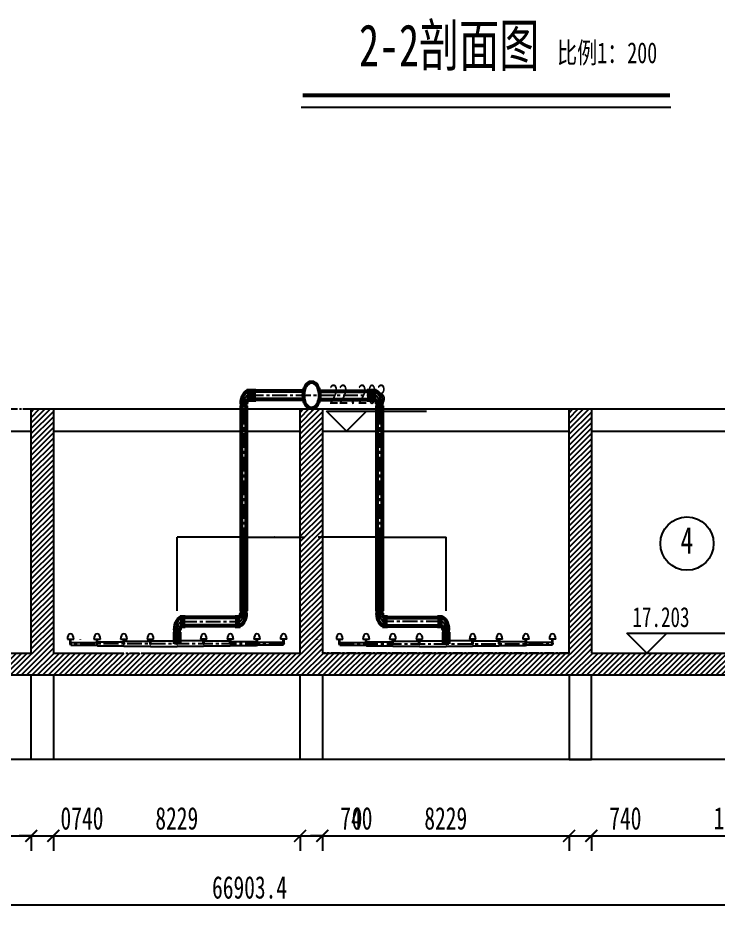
# Model space of a CAD drawing. Header units: millimetres. Extents: x 738100 to 1284508, y 138373 to 260796.
# Drawn here: x 1174337 to 1197676, y 167851 to 197934 of the extents above; entities that cross this region are included whole.
import ezdxf

# ---------------------------------------------------------------- set-up
doc = ezdxf.new("R2010")
doc.units = ezdxf.units.MM
doc.linetypes.add('CENTER', pattern=[50.8, 31.75, -6.35, 6.35, -6.35])
doc.layers.add('空气管', color=2, linetype='Continuous', lineweight=53)
doc.layers.add('轴线', color=6, linetype='CENTER')
doc.styles.get("Standard").update_dxf_attribs({"font": 'txt', "bigfont": 'gbcbig.shx'})
doc.styles.add('样式 3', font='', dxfattribs={"width": 0.7, "height": 1000})
doc.styles.add('长仿宋', font='simfang.ttf', dxfattribs={"width": 0.7})
doc.styles.add('长仿宋体', font='simfang.ttf', dxfattribs={"width": 0.7})
doc.styles.get('样式 3').set_extended_font_data('FangSong_GB2312')
doc.dimstyles.new('ISO-25', dxfattribs={"dimtxt": 2.5, "dimasz": 2.5, "dimexe": 1.25, "dimexo": 0.625, "dimtad": 1, "dimtxsty": 'Standard', "dimcen": 2.5, "dimadec": 0, "dimazin": 0, "dimtfac": 1, "dimtmove": 0, "dimatfit": 3, "dimfxl": 1, "dimarcsym": 0})
doc.dimstyles.new('副本ISO-25', dxfattribs={"dimtxt": 750, "dimasz": 400, "dimexe": 500, "dimexo": 200, "dimgap": 200, "dimtad": 1, "dimdec": 1, "dimdsep": 46, "dimtxsty": '长仿宋', "dimblk": 'ARCHTICK', "dimcen": 200, "dimadec": 0, "dimazin": 0, "dimtfac": 1, "dimtdec": 1, "dimtmove": 0, "dimatfit": 3, "dimldrblk": 'ARCHTICK', "dimfxl": 0.5, "dimfxlon": 1, "dimarcsym": 0})

# ---------------------------------------------------------------- blocks, each defined once
blk = doc.blocks.new('biao')
for p, q in [((39035, 59304), (42035, 59304)), ((39035, 59304), (39635, 59304)), ((39635, 58704), (39035, 59304)), ((39635, 58704), (40235, 59304))]:
    blk.add_line(p, q)
blk = doc.blocks.new('_ArchTick')
at = {"color": 0, "linetype": 'ByBlock', "lineweight": 25, "const_width": 0.15}
blk.add_lwpolyline([(-0.5, -0.5), (0.5, 0.5)], dxfattribs=at)
blk = doc.blocks.new('*D182')
at = {"color": 0, "lineweight": -2, "ltscale": 10, "transparency": 16777216}
for p, q in [((1148606, 168352), (1148606, 167851)), ((1148606, 168351), (1215509, 168351)), ((1215509, 168352), (1215509, 167851))]:
    blk.add_line(p, q, dxfattribs=at)
at = {"layer": 'Defpoints', "color": 0, "ltscale": 10, "transparency": 16777216}
for p in [(1148606, 176754), (1215509, 176754), (1215509, 168351)]:
    blk.add_point(p, dxfattribs=at)
at = {"color": 0, "lineweight": -2, "ltscale": 10, "transparency": 16777216, "xscale": 400, "yscale": 400, "zscale": 400, "rotation": 180}
blk.add_blockref('_ArchTick', (1148606, 168351), dxfattribs=at)
at = {"color": 0, "lineweight": -2, "ltscale": 10, "transparency": 16777216, "xscale": 400, "yscale": 400, "zscale": 400}
blk.add_blockref('_ArchTick', (1215509, 168351), dxfattribs=at)
at = {"color": 0, "ltscale": 10, "transparency": 16777216, "insert": (1182057, 168933), "char_height": 750, "attachment_point": 5, "style": '长仿宋'}
blk.add_mtext('66903.4', dxfattribs=at)
blk = doc.blocks.new('*D44')
at = {"color": 0, "lineweight": -2, "ltscale": 20, "transparency": 16777216}
for p, q in [((977146, -14978), (977146, -12514)), ((977148, -12515), (980843, -12515)), ((980846, -14978), (980846, -12514))]:
    blk.add_line(p, q, dxfattribs=at)
at = {"color": 0, "ltscale": 20, "transparency": 16777216}
for points in [[(977148, -12515), (977148, -12516), (977146, -12515)], [(980843, -12515), (980843, -12516), (980846, -12515)]]:
    blk.add_solid(points, dxfattribs=at)
at = {"layer": 'Defpoints', "color": 0, "ltscale": 20, "transparency": 16777216}
for p in [(980846, -12515), (977146, -14979), (980846, -14979)]:
    blk.add_point(p, dxfattribs=at)
at = {"color": 0, "ltscale": 20, "transparency": 16777216, "insert": (978996, -12513), "char_height": 2.5, "attachment_point": 5}
blk.add_mtext('3700', dxfattribs=at)
blk = doc.blocks.new('*D45')
at = {"color": 0, "lineweight": -2, "ltscale": 20, "transparency": 16777216}
for p, q in [((965898, -14978), (965898, -12514)), ((969595, -12515), (965900, -12515)), ((969598, -14978), (969598, -12514))]:
    blk.add_line(p, q, dxfattribs=at)
at = {"color": 0, "ltscale": 20, "transparency": 16777216}
for points in [[(965900, -12515), (965900, -12516), (965898, -12515)], [(969595, -12515), (969595, -12516), (969598, -12515)]]:
    blk.add_solid(points, dxfattribs=at)
at = {"layer": 'Defpoints', "color": 0, "ltscale": 20, "transparency": 16777216}
for p in [(965898, -12515), (965898, -14979), (969598, -14979)]:
    blk.add_point(p, dxfattribs=at)
at = {"color": 0, "ltscale": 20, "transparency": 16777216, "insert": (967748, -12513), "char_height": 2.5, "attachment_point": 5}
blk.add_mtext('3700', dxfattribs=at)
blk = doc.blocks.new('*D47')
at = {"color": 0, "lineweight": -2, "ltscale": 20, "transparency": 16777216}
for p, q in [((973742, -12515), (973742, -12514)), ((977143, -12515), (973744, -12515)), ((977146, -12515), (977146, -12514))]:
    blk.add_line(p, q, dxfattribs=at)
at = {"color": 0, "ltscale": 20, "transparency": 16777216}
for points in [[(973744, -12515), (973744, -12516), (973742, -12515)], [(977143, -12515), (977143, -12516), (977146, -12515)]]:
    blk.add_solid(points, dxfattribs=at)
at = {"layer": 'Defpoints', "color": 0, "ltscale": 20, "transparency": 16777216}
for p in [(973742, -12515), (973742, -12515), (977146, -12515)]:
    blk.add_point(p, dxfattribs=at)
at = {"color": 0, "ltscale": 20, "transparency": 16777216, "insert": (975444, -12513), "char_height": 2.5, "attachment_point": 5}
blk.add_mtext('3404', dxfattribs=at)
blk = doc.blocks.new('*D48')
at = {"color": 0, "lineweight": -2, "ltscale": 20, "transparency": 16777216}
for p, q in [((969598, -12515), (969598, -12514)), ((969600, -12515), (972999, -12515)), ((973002, -12515), (973002, -12514))]:
    blk.add_line(p, q, dxfattribs=at)
at = {"color": 0, "ltscale": 20, "transparency": 16777216}
for points in [[(969600, -12515), (969600, -12516), (969598, -12515)], [(972999, -12515), (972999, -12516), (973002, -12515)]]:
    blk.add_solid(points, dxfattribs=at)
at = {"layer": 'Defpoints', "color": 0, "ltscale": 20, "transparency": 16777216}
for p in [(969598, -12515), (973002, -12515), (973002, -12515)]:
    blk.add_point(p, dxfattribs=at)
at = {"color": 0, "ltscale": 20, "transparency": 16777216, "insert": (971300, -12513), "char_height": 2.5, "attachment_point": 5}
blk.add_mtext('3404', dxfattribs=at)
blk = doc.blocks.new('*D304')
at = {"layer": 'Defpoints', "color": 0, "linetype": 'ByBlock', "ltscale": 10, "transparency": 16777216}
for p in [(1166547, 173209), (1174776, 173209), (1174776, 170656)]:
    blk.add_point(p, dxfattribs=at)
at = {"layer": '轴线', "color": 0, "linetype": 'ByBlock', "lineweight": -2, "ltscale": 10, "transparency": 16777216}
for p, q in [((1166547, 170657), (1166547, 170156)), ((1166547, 170656), (1174776, 170656)), ((1174776, 170657), (1174776, 170156))]:
    blk.add_line(p, q, dxfattribs=at)
at = {"layer": '轴线', "color": 0, "linetype": 'ByBlock', "lineweight": -2, "ltscale": 10, "transparency": 16777216, "xscale": 400, "yscale": 400, "zscale": 400, "rotation": 180}
blk.add_blockref('_ArchTick', (1166547, 170656), dxfattribs=at)
at = {"layer": '轴线', "color": 0, "linetype": 'ByBlock', "lineweight": -2, "ltscale": 10, "transparency": 16777216, "xscale": 400, "yscale": 400, "zscale": 400}
blk.add_blockref('_ArchTick', (1174776, 170656), dxfattribs=at)
at = {"layer": '轴线', "color": 0, "linetype": 'ByBlock', "ltscale": 10, "transparency": 16777216, "insert": (1170662, 171236), "char_height": 750, "attachment_point": 5, "style": '长仿宋'}
blk.add_mtext('8229', dxfattribs=at)
blk = doc.blocks.new('*D305')
at = {"layer": 'Defpoints', "color": 0, "linetype": 'ByBlock', "ltscale": 10, "transparency": 16777216}
for p in [(1174776, 176014), (1174776, 173209), (1174776, 170656)]:
    blk.add_point(p, dxfattribs=at)
at = {"layer": '轴线', "color": 0, "linetype": 'ByBlock', "lineweight": -2, "ltscale": 10, "transparency": 16777216}
for p, q in [((1174776, 170656), (1174376, 170656)), ((1174776, 170657), (1174776, 170156)), ((1174776, 170657), (1174776, 170156)), ((1174776, 170656), (1176285, 170656)), ((1174776, 170656), (1174776, 170656))]:
    blk.add_line(p, q, dxfattribs=at)
at = {"layer": '轴线', "color": 0, "linetype": 'ByBlock', "lineweight": -2, "ltscale": 10, "transparency": 16777216, "xscale": 400, "yscale": 400, "zscale": 400}
blk.add_blockref('_ArchTick', (1174776, 170656), dxfattribs=at)
at = {"layer": '轴线', "color": 0, "linetype": 'ByBlock', "lineweight": -2, "ltscale": 10, "transparency": 16777216, "xscale": 400, "yscale": 400, "zscale": 400, "rotation": 180}
blk.add_blockref('_ArchTick', (1174776, 170656), dxfattribs=at)
at = {"layer": '轴线', "color": 0, "linetype": 'ByBlock', "ltscale": 10, "transparency": 16777216, "insert": (1175931, 171236), "char_height": 750, "attachment_point": 5, "style": '长仿宋'}
blk.add_mtext('0', dxfattribs=at)
blk = doc.blocks.new('*D306')
at = {"layer": 'Defpoints', "color": 0, "linetype": 'ByBlock', "ltscale": 10, "transparency": 16777216}
for p in [(1174776, 176014), (1175516, 173209), (1175516, 170656)]:
    blk.add_point(p, dxfattribs=at)
at = {"layer": '轴线', "color": 0, "linetype": 'ByBlock', "lineweight": -2, "ltscale": 10, "transparency": 16777216}
for p, q in [((1174776, 170657), (1174776, 170156)), ((1174776, 170656), (1175516, 170656)), ((1175516, 170657), (1175516, 170156)), ((1175516, 170656), (1177381, 170656))]:
    blk.add_line(p, q, dxfattribs=at)
at = {"layer": '轴线', "color": 0, "linetype": 'ByBlock', "lineweight": -2, "ltscale": 10, "transparency": 16777216, "xscale": 400, "yscale": 400, "zscale": 400, "rotation": 180}
blk.add_blockref('_ArchTick', (1174776, 170656), dxfattribs=at)
at = {"layer": '轴线', "color": 0, "linetype": 'ByBlock', "lineweight": -2, "ltscale": 10, "transparency": 16777216, "xscale": 400, "yscale": 400, "zscale": 400}
blk.add_blockref('_ArchTick', (1175516, 170656), dxfattribs=at)
at = {"layer": '轴线', "color": 0, "linetype": 'ByBlock', "ltscale": 10, "transparency": 16777216, "insert": (1176649, 171236), "char_height": 750, "attachment_point": 5, "style": '长仿宋'}
blk.add_mtext('740', dxfattribs=at)
blk = doc.blocks.new('*D307')
at = {"layer": 'Defpoints', "color": 0, "linetype": 'ByBlock', "ltscale": 10, "transparency": 16777216}
for p in [(1175516, 173209), (1183745, 173209), (1183745, 170656)]:
    blk.add_point(p, dxfattribs=at)
at = {"layer": '轴线', "color": 0, "linetype": 'ByBlock', "lineweight": -2, "ltscale": 10, "transparency": 16777216}
for p, q in [((1175516, 170657), (1175516, 170156)), ((1175516, 170656), (1183745, 170656)), ((1183745, 170657), (1183745, 170156))]:
    blk.add_line(p, q, dxfattribs=at)
at = {"layer": '轴线', "color": 0, "linetype": 'ByBlock', "lineweight": -2, "ltscale": 10, "transparency": 16777216, "xscale": 400, "yscale": 400, "zscale": 400, "rotation": 180}
blk.add_blockref('_ArchTick', (1175516, 170656), dxfattribs=at)
at = {"layer": '轴线', "color": 0, "linetype": 'ByBlock', "lineweight": -2, "ltscale": 10, "transparency": 16777216, "xscale": 400, "yscale": 400, "zscale": 400}
blk.add_blockref('_ArchTick', (1183745, 170656), dxfattribs=at)
at = {"layer": '轴线', "color": 0, "linetype": 'ByBlock', "ltscale": 10, "transparency": 16777216, "insert": (1179631, 171236), "char_height": 750, "attachment_point": 5, "style": '长仿宋'}
blk.add_mtext('8229', dxfattribs=at)
blk = doc.blocks.new('*D308')
at = {"layer": 'Defpoints', "color": 0, "linetype": 'ByBlock', "ltscale": 10, "transparency": 16777216}
for p in [(1184485, 176014), (1183745, 173209), (1184485, 170656)]:
    blk.add_point(p, dxfattribs=at)
at = {"layer": '轴线', "color": 0, "linetype": 'ByBlock', "lineweight": -2, "ltscale": 10, "transparency": 16777216}
for p, q in [((1183745, 170657), (1183745, 170156)), ((1183745, 170656), (1184485, 170656)), ((1184485, 170657), (1184485, 170156)), ((1184485, 170656), (1186350, 170656))]:
    blk.add_line(p, q, dxfattribs=at)
at = {"layer": '轴线', "color": 0, "linetype": 'ByBlock', "lineweight": -2, "ltscale": 10, "transparency": 16777216, "xscale": 400, "yscale": 400, "zscale": 400, "rotation": 180}
blk.add_blockref('_ArchTick', (1183745, 170656), dxfattribs=at)
at = {"layer": '轴线', "color": 0, "linetype": 'ByBlock', "lineweight": -2, "ltscale": 10, "transparency": 16777216, "xscale": 400, "yscale": 400, "zscale": 400}
blk.add_blockref('_ArchTick', (1184485, 170656), dxfattribs=at)
at = {"layer": '轴线', "color": 0, "linetype": 'ByBlock', "ltscale": 10, "transparency": 16777216, "insert": (1185618, 171236), "char_height": 750, "attachment_point": 5, "style": '长仿宋'}
blk.add_mtext('740', dxfattribs=at)
blk = doc.blocks.new('*D309')
at = {"layer": 'Defpoints', "color": 0, "linetype": 'ByBlock', "ltscale": 10, "transparency": 16777216}
for p in [(1184485, 176014), (1184485, 173209), (1184485, 170656)]:
    blk.add_point(p, dxfattribs=at)
at = {"layer": '轴线', "color": 0, "linetype": 'ByBlock', "lineweight": -2, "ltscale": 10, "transparency": 16777216}
for p, q in [((1184485, 170656), (1184085, 170656)), ((1184485, 170657), (1184485, 170156)), ((1184485, 170657), (1184485, 170156)), ((1184485, 170656), (1185994, 170656)), ((1184485, 170656), (1184485, 170656))]:
    blk.add_line(p, q, dxfattribs=at)
at = {"layer": '轴线', "color": 0, "linetype": 'ByBlock', "lineweight": -2, "ltscale": 10, "transparency": 16777216, "xscale": 400, "yscale": 400, "zscale": 400}
blk.add_blockref('_ArchTick', (1184485, 170656), dxfattribs=at)
at = {"layer": '轴线', "color": 0, "linetype": 'ByBlock', "lineweight": -2, "ltscale": 10, "transparency": 16777216, "xscale": 400, "yscale": 400, "zscale": 400, "rotation": 180}
blk.add_blockref('_ArchTick', (1184485, 170656), dxfattribs=at)
at = {"layer": '轴线', "color": 0, "linetype": 'ByBlock', "ltscale": 10, "transparency": 16777216, "insert": (1185640, 171236), "char_height": 750, "attachment_point": 5, "style": '长仿宋'}
blk.add_mtext('0', dxfattribs=at)
blk = doc.blocks.new('*D310')
at = {"layer": 'Defpoints', "color": 0, "linetype": 'ByBlock', "ltscale": 10, "transparency": 16777216}
for p in [(1184485, 173209), (1192714, 173199), (1192714, 170656)]:
    blk.add_point(p, dxfattribs=at)
at = {"layer": '轴线', "color": 0, "linetype": 'ByBlock', "lineweight": -2, "ltscale": 10, "transparency": 16777216}
for p, q in [((1184485, 170657), (1184485, 170156)), ((1184485, 170656), (1192714, 170656)), ((1192714, 170657), (1192714, 170156))]:
    blk.add_line(p, q, dxfattribs=at)
at = {"layer": '轴线', "color": 0, "linetype": 'ByBlock', "lineweight": -2, "ltscale": 10, "transparency": 16777216, "xscale": 400, "yscale": 400, "zscale": 400, "rotation": 180}
blk.add_blockref('_ArchTick', (1184485, 170656), dxfattribs=at)
at = {"layer": '轴线', "color": 0, "linetype": 'ByBlock', "lineweight": -2, "ltscale": 10, "transparency": 16777216, "xscale": 400, "yscale": 400, "zscale": 400}
blk.add_blockref('_ArchTick', (1192714, 170656), dxfattribs=at)
at = {"layer": '轴线', "color": 0, "linetype": 'ByBlock', "ltscale": 10, "transparency": 16777216, "insert": (1188600, 171236), "char_height": 750, "attachment_point": 5, "style": '长仿宋'}
blk.add_mtext('8229', dxfattribs=at)
blk = doc.blocks.new('*D311')
at = {"layer": 'Defpoints', "color": 0, "linetype": 'ByBlock', "ltscale": 10, "transparency": 16777216}
for p in [(1192714, 173199), (1193454, 173199), (1193454, 170656)]:
    blk.add_point(p, dxfattribs=at)
at = {"layer": '轴线', "color": 0, "linetype": 'ByBlock', "lineweight": -2, "ltscale": 10, "transparency": 16777216}
for p, q in [((1192714, 170657), (1192714, 170156)), ((1192714, 170656), (1193454, 170656)), ((1193454, 170657), (1193454, 170156)), ((1193454, 170656), (1195319, 170656))]:
    blk.add_line(p, q, dxfattribs=at)
at = {"layer": '轴线', "color": 0, "linetype": 'ByBlock', "lineweight": -2, "ltscale": 10, "transparency": 16777216, "xscale": 400, "yscale": 400, "zscale": 400, "rotation": 180}
blk.add_blockref('_ArchTick', (1192714, 170656), dxfattribs=at)
at = {"layer": '轴线', "color": 0, "linetype": 'ByBlock', "lineweight": -2, "ltscale": 10, "transparency": 16777216, "xscale": 400, "yscale": 400, "zscale": 400}
blk.add_blockref('_ArchTick', (1193454, 170656), dxfattribs=at)
at = {"layer": '轴线', "color": 0, "linetype": 'ByBlock', "ltscale": 10, "transparency": 16777216, "insert": (1194587, 171236), "char_height": 750, "attachment_point": 5, "style": '长仿宋'}
blk.add_mtext('740', dxfattribs=at)
blk = doc.blocks.new('*D312')
at = {"layer": 'Defpoints', "color": 0, "linetype": 'ByBlock', "ltscale": 10, "transparency": 16777216}
for p in [(1204112, 176014), (1193454, 173199), (1204112, 170656)]:
    blk.add_point(p, dxfattribs=at)
at = {"layer": '轴线', "color": 0, "linetype": 'ByBlock', "lineweight": -2, "ltscale": 10, "transparency": 16777216}
for p, q in [((1193454, 170657), (1193454, 170156)), ((1193454, 170656), (1204112, 170656)), ((1204112, 170657), (1204112, 170156))]:
    blk.add_line(p, q, dxfattribs=at)
at = {"layer": '轴线', "color": 0, "linetype": 'ByBlock', "lineweight": -2, "ltscale": 10, "transparency": 16777216, "xscale": 400, "yscale": 400, "zscale": 400, "rotation": 180}
blk.add_blockref('_ArchTick', (1193454, 170656), dxfattribs=at)
at = {"layer": '轴线', "color": 0, "linetype": 'ByBlock', "lineweight": -2, "ltscale": 10, "transparency": 16777216, "xscale": 400, "yscale": 400, "zscale": 400}
blk.add_blockref('_ArchTick', (1204112, 170656), dxfattribs=at)
at = {"layer": '轴线', "color": 0, "linetype": 'ByBlock', "ltscale": 10, "transparency": 16777216, "insert": (1198783, 171238), "char_height": 750, "attachment_point": 5, "style": '长仿宋'}
blk.add_mtext('10657.5', dxfattribs=at)
blk = doc.blocks.new('wz4')
at = {"layer": '空气管', "ltscale": 20}
for p, q in [((-3492.8, -214.6), (-3492.8, 214.6)), ((-3418.8, -214.6), (-3418.8, 214.6)), ((-3196.8, 140.6), (-3418.8, -140.6)), ((-3196.8, -140.6), (-3418.8, 140.6)), ((-3196.8, -214.6), (-3196.8, 214.6)), ((-421.15, 140.6), (-3196.8, 140.6)), ((421.15, 140.6), (3196.8, 140.6)), ((3196.8, -214.6), (3196.8, 214.6)), ((3196.8, 140.6), (3418.8, -140.6)), ((3196.8, -140.6), (3418.8, 140.6)), ((3418.8, -214.6), (3418.8, 214.6)), ((3492.8, -214.6), (3492.8, 214.6)), ((-3559.4, -281.2), (-3988.6, -281.2)), ((-421.15, -140.6), (-3196.8, -140.6)), ((421.15, -140.6), (3196.8, -140.6)), ((3559.4, -281.2), (3988.6, -281.2)), ((-3559.4, -355.2), (-3988.6, -355.2)), ((-3914.6, -355.2), (-3914.6, -7192.8)), ((-3633.4, -355.2), (-3633.4, -7192.8)), ((3559.4, -355.2), (3988.6, -355.2)), ((3633.4, -355.2), (3633.4, -7192.8)), ((3914.6, -355.2), (3914.6, -7192.8)), ((-3559.4, -7192.8), (-3988.6, -7192.8)), ((3559.4, -7192.8), (3988.6, -7192.8)), ((-7192.8, -7762.6), (-7192.8, -7333.4)), ((-7118.8, -7762.6), (-7118.8, -7333.4)), ((-4129.2, -7407.4), (-7118.8, -7407.4)), ((-4129.2, -7762.6), (-4129.2, -7333.4)), ((-4055.2, -7762.6), (-4055.2, -7333.4)), ((-3559.4, -7266.8), (-3988.6, -7266.8)), ((3559.4, -7266.8), (3988.6, -7266.8)), ((4055.2, -7762.6), (4055.2, -7333.4)), ((4129.2, -7762.6), (4129.2, -7333.4)), ((4129.2, -7407.4), (7118.8, -7407.4)), ((7118.8, -7762.6), (7118.8, -7333.4)), ((7192.8, -7762.6), (7192.8, -7333.4)), ((-4129.2, -7688.6), (-7118.8, -7688.6)), ((4129.2, -7688.6), (7118.8, -7688.6)), ((-7259.4, -7829.2), (-7688.6, -7829.2)), ((-7259.4, -7903.2), (-7688.6, -7903.2)), ((-7614.6, -7903.2), (-7614.6, -8288)), ((-7333.4, -7903.2), (-7333.4, -8288)), ((7259.4, -7829.2), (7688.6, -7829.2)), ((7259.4, -7903.2), (7688.6, -7903.2)), ((7333.4, -7903.2), (7333.4, -8288)), ((7614.6, -7903.2), (7614.6, -8288))]:
    blk.add_line(p, q, dxfattribs=at)
at = {"layer": '空气管', "lineweight": -2, "ltscale": 20}
for p, q in [((-13571.6, -8132.6), (-13216.4, -8132.6)), ((-13571.6, -8140), (-13216.4, -8140)), ((-13216.4, -8132.6), (-13216.4, -8140)), ((-12091.6, -8140), (-12091.6, -8132.6)), ((-12091.6, -8132.6), (-11736.4, -8132.6)), ((-12091.6, -8140), (-11736.4, -8140)), ((-10611.6, -8132.6), (-10256.4, -8132.6)), ((-10611.6, -8140), (-10256.4, -8140)), ((-10256.4, -8132.6), (-10256.4, -8140)), ((-9131.6, -8140), (-9131.6, -8132.6)), ((-9131.6, -8132.6), (-8776.4, -8132.6)), ((-9131.6, -8140), (-8776.4, -8140)), ((-8776.4, -8132.6), (-8776.4, -8140)), ((-7296.4, -8132.6), (-7651.6, -8132.6)), ((-7651.6, -8132.6), (-7651.6, -8140)), ((-7296.4, -8140), (-7651.6, -8140)), ((-7296.4, -8140), (-7296.4, -8132.6)), ((-5816.4, -8132.6), (-6171.6, -8132.6)), ((-6171.6, -8132.6), (-6171.6, -8140)), ((-5816.4, -8140), (-6171.6, -8140)), ((-5816.4, -8140), (-5816.4, -8132.6)), ((-4336.4, -8132.6), (-4691.6, -8132.6)), ((-4691.6, -8132.6), (-4691.6, -8140)), ((-4336.4, -8140), (-4691.6, -8140)), ((-2856.4, -8132.6), (-3211.6, -8132.6)), ((-2856.4, -8140), (-3211.6, -8140)), ((-2856.4, -8140), (-2856.4, -8132.6)), ((-1376.4, -8132.6), (-1731.6, -8132.6)), ((-1376.4, -8140), (-1731.6, -8140)), ((-1376.4, -8140), (-1376.4, -8132.6)), ((1376.4, -8140), (1376.4, -8132.6)), ((1376.4, -8132.6), (1731.6, -8132.6)), ((1376.4, -8140), (1731.6, -8140)), ((1731.6, -8132.6), (1731.6, -8140)), ((2856.4, -8140), (2856.4, -8132.6)), ((2856.4, -8132.6), (3211.6, -8132.6)), ((2856.4, -8140), (3211.6, -8140)), ((3211.6, -8132.6), (3211.6, -8140)), ((4336.4, -8140), (4336.4, -8132.6)), ((4336.4, -8132.6), (4691.6, -8132.6)), ((4336.4, -8140), (4691.6, -8140)), ((4691.6, -8132.6), (4691.6, -8140)), ((5816.4, -8140), (5816.4, -8132.6)), ((5816.4, -8132.6), (6171.6, -8132.6)), ((5816.4, -8140), (6171.6, -8140)), ((7296.4, -8140), (7296.4, -8132.6)), ((7296.4, -8132.6), (7651.6, -8132.6)), ((7296.4, -8140), (7651.6, -8140)), ((7651.6, -8132.6), (7651.6, -8140)), ((9131.6, -8132.6), (8776.4, -8132.6)), ((8776.4, -8132.6), (8776.4, -8140)), ((9131.6, -8140), (8776.4, -8140)), ((9131.6, -8140), (9131.6, -8132.6)), ((10611.6, -8132.6), (10256.4, -8132.6)), ((10256.4, -8132.6), (10256.4, -8140)), ((10611.6, -8140), (10256.4, -8140)), ((10611.6, -8140), (10611.6, -8132.6)), ((12091.6, -8132.6), (11736.4, -8132.6)), ((11736.4, -8132.6), (11736.4, -8140)), ((12091.6, -8140), (11736.4, -8140)), ((12091.6, -8140), (12091.6, -8132.6)), ((13571.6, -8132.6), (13216.4, -8132.6)), ((13216.4, -8132.6), (13216.4, -8140)), ((13571.6, -8140), (13216.4, -8140)), ((13571.6, -8140), (13571.6, -8132.6))]:
    blk.add_line(p, q, dxfattribs=at)
at = {"layer": '空气管', "lineweight": -3, "ltscale": 20}
for p, q in [((-13417.68, -8288), (-13417.68, -8140)), ((-13370.32, -8332.4), (-13394, -8311.68)), ((-13370.32, -8288), (-13370.32, -8140)), ((-13370.32, -8243.6), (-11937.68, -8243.6)), ((-13370.32, -8332.4), (-11937.621, -8332.4)), ((-11937.68, -8288), (-11937.68, -8140)), ((-11937.621, -8332.4), (-11890.32, -8354.6)), ((-11890.32, -8288), (-11890.32, -8140)), ((-11890.32, -8221.4), (-10457.68, -8221.4)), ((-11890.32, -8354.6), (-10459.511, -8354.6)), ((-10459.511, -8354.6), (-10410.32, -8369.4)), ((-10457.68, -8288), (-10457.68, -8140)), ((-10410.32, -8288), (-10410.32, -8140)), ((-10410.32, -8206.6), (-8977.68, -8206.6)), ((-10410.32, -8369.4), (-8977.68, -8369.4)), ((-8977.68, -8288), (-8977.68, -8140)), ((-8977.68, -8369.4), (-8930.32, -8384.2)), ((-8930.32, -8288), (-8930.32, -8140)), ((-8930.32, -8191.8), (-7497.68, -8191.8)), ((-8930.32, -8384.2), (-7474, -8384.2)), ((-7497.68, -8288), (-7497.68, -8140)), ((-6017.68, -8384.2), (-7474, -8384.2)), ((-7450.32, -8288), (-7450.32, -8140)), ((-6017.68, -8191.8), (-7450.32, -8191.8)), ((-6017.68, -8288), (-6017.68, -8140)), ((-5970.32, -8369.4), (-6017.68, -8384.2)), ((-5970.32, -8288), (-5970.32, -8140)), ((-4537.68, -8206.6), (-5970.32, -8206.6)), ((-4537.68, -8369.4), (-5970.32, -8369.4)), ((-4537.68, -8288), (-4537.68, -8140)), ((-4488.489, -8354.6), (-4537.68, -8369.4)), ((-4490.32, -8288), (-4490.32, -8140)), ((-3057.68, -8221.4), (-4490.32, -8221.4)), ((-3057.68, -8354.6), (-4488.489, -8354.6)), ((-3057.68, -8288), (-3057.68, -8140)), ((-3010.378, -8332.4), (-3057.68, -8354.6)), ((-1577.68, -8332.4), (-3010.378, -8332.4)), ((-3010.32, -8288), (-3010.32, -8140)), ((-1577.68, -8243.6), (-3010.32, -8243.6)), ((-1577.68, -8288), (-1577.68, -8140)), ((-1577.68, -8332.4), (-1554, -8311.68)), ((-1530.32, -8288), (-1530.32, -8140)), ((1530.32, -8288), (1530.32, -8140)), ((1577.68, -8332.4), (1554, -8311.68)), ((1577.68, -8288), (1577.68, -8140)), ((1577.68, -8243.6), (3010.32, -8243.6)), ((1577.68, -8332.4), (3010.378, -8332.4)), ((3010.32, -8288), (3010.32, -8140)), ((3010.378, -8332.4), (3057.68, -8354.6)), ((3057.68, -8288), (3057.68, -8140)), ((3057.68, -8221.4), (4490.32, -8221.4)), ((3057.68, -8354.6), (4488.489, -8354.6)), ((4488.489, -8354.6), (4537.68, -8369.4)), ((4490.32, -8288), (4490.32, -8140)), ((4537.68, -8288), (4537.68, -8140)), ((4537.68, -8206.6), (5970.32, -8206.6)), ((4537.68, -8369.4), (5970.32, -8369.4)), ((5970.32, -8288), (5970.32, -8140)), ((5970.32, -8369.4), (6017.68, -8384.2)), ((6017.68, -8288), (6017.68, -8140)), ((6017.68, -8191.8), (7450.32, -8191.8)), ((6017.68, -8384.2), (7474, -8384.2)), ((7450.32, -8288), (7450.32, -8140)), ((8930.32, -8384.2), (7474, -8384.2)), ((7497.68, -8288), (7497.68, -8140)), ((8930.32, -8191.8), (7497.68, -8191.8)), ((8930.32, -8288), (8930.32, -8140)), ((8977.68, -8369.4), (8930.32, -8384.2)), ((8977.68, -8288), (8977.68, -8140)), ((10410.32, -8206.6), (8977.68, -8206.6)), ((10410.32, -8369.4), (8977.68, -8369.4)), ((10410.32, -8288), (10410.32, -8140)), ((10459.511, -8354.6), (10410.32, -8369.4)), ((10457.68, -8288), (10457.68, -8140)), ((11890.32, -8221.4), (10457.68, -8221.4)), ((11890.32, -8354.6), (10459.511, -8354.6)), ((11890.32, -8288), (11890.32, -8140)), ((11937.621, -8332.4), (11890.32, -8354.6)), ((13370.32, -8332.4), (11937.621, -8332.4)), ((11937.68, -8288), (11937.68, -8140)), ((13370.32, -8243.6), (11937.68, -8243.6)), ((13370.32, -8288), (13370.32, -8140)), ((13370.32, -8332.4), (13394, -8311.68)), ((13417.68, -8288), (13417.68, -8140))]:
    blk.add_line(p, q, dxfattribs=at)
at = {"layer": '空气管', "ltscale": 20}
blk.add_circle((0, 0), 444, dxfattribs=at)
at = {"layer": '空气管', "lineweight": -3, "ltscale": 20}
for centre in [(-13394, -8288), (-11914, -8288), (-10434, -8288), (-8954, -8288), (-7474, -8288), (-5994, -8288), (-4514, -8288), (-3034, -8288), (-1554, -8288), (1554, -8288), (3034, -8288), (4514, -8288), (5994, -8288), (7474, -8288), (8954, -8288), (10434, -8288), (11914, -8288), (13394, -8288)]:
    blk.add_circle(centre, 23.68, dxfattribs=at)
at = {"layer": '空气管', "ltscale": 20}
for centre, radius, start, end in [((-3492.8, -281.2), 421.8, 90, 180), ((3492.8, -281.2), 421.8, 0, 90), ((-3492.8, -281.2), 140.6, 90, 180), ((3492.8, -281.2), 140.6, 0, 90), ((-7192.8, -7829.2), 421.8, 90, 180), ((-4055.2, -7266.8), 140.6, 270, 0), ((-4055.2, -7266.8), 421.8, 270, 0), ((4055.2, -7266.8), 421.8, 180, 270), ((4055.2, -7266.8), 140.6, 180, 270), ((7192.8, -7829.2), 421.8, 0, 90), ((-7192.8, -7829.2), 140.6, 90, 180), ((7192.8, -7829.2), 140.6, 0, 90)]:
    blk.add_arc(centre, radius, start, end, dxfattribs=at)
at = {"layer": '空气管', "lineweight": -2, "ltscale": 20}
for centre in [(-13394, -8132.6), (-11914, -8132.6), (-10434, -8132.6), (-8954, -8132.6), (-7474, -8132.6), (-5994, -8132.6), (-4514, -8132.6), (-3034, -8132.6), (-1554, -8132.6), (1554, -8132.6), (3034, -8132.6), (4514, -8132.6), (5994, -8132.6), (7474, -8132.6), (8954, -8132.6), (10434, -8132.6), (11914, -8132.6), (13394, -8132.6)]:
    blk.add_arc(centre, 177.6, 0, 180, dxfattribs=at)
at = {"layer": '轴线', "ltscale": 20}
for p, q in [((-3492.8, 0), (3492.8, 0)), ((-3774, -7266.8), (-3774, -281.2)), ((3774, -7266.8), (3774, -281.2)), ((-7192.8, -7548), (-4055.2, -7548)), ((7192.8, -7548), (4055.2, -7548)), ((-7474, -8288), (-7474, -7829.2)), ((7474, -8288), (7474, -7829.2)), ((-13394, -8288), (-13394, -8140)), ((-1554, -8288), (-13394, -8288)), ((-11914, -8288), (-11914, -8140)), ((-10434, -8288), (-10434, -8140)), ((-8954, -8288), (-8954, -8140)), ((-7474, -8288), (-7474, -8140)), ((-5994, -8288), (-5994, -8140)), ((-4514, -8288), (-4514, -8140)), ((-3034, -8288), (-3034, -8140)), ((-1554, -8288), (-1554, -8140)), ((1554, -8288), (1554, -8140)), ((1554, -8288), (13394, -8288)), ((3034, -8288), (3034, -8140)), ((4514, -8288), (4514, -8140)), ((5994, -8288), (5994, -8140)), ((7474, -8288), (7474, -8140)), ((8954, -8288), (8954, -8140)), ((10434, -8288), (10434, -8140)), ((11914, -8288), (11914, -8140)), ((13394, -8288), (13394, -8140))]:
    blk.add_line(p, q, dxfattribs=at)
for centre, start, end in [((-3492.8, -281.2), 90, 180), ((3492.8, -281.2), 0, 90), ((-4055.2, -7266.8), 270, 0), ((4055.2, -7266.8), 180, 270), ((-7192.8, -7829.2), 90, 180), ((7192.8, -7829.2), 0, 90)]:
    blk.add_arc(centre, 281.2, start, end, dxfattribs=at)
at = {"color": 0, "ltscale": 20}
for base, p1, p2, picture, middle in [((-7474, -4728.888), (-3774, -7192.8), (-7474, -7192.8), '*D45', (-5624, -4727.013)), ((7474, -4728.888), (3774, -7192.8), (7474, -7192.8), '*D44', (5624, -4727.013))]:
    dim = blk.add_linear_dim(base=base, p1=p1, p2=p2, dimstyle='ISO-25', dxfattribs=at)
    dim.commit()
    dim.dimension.update_dxf_attribs({"geometry": picture, "text_midpoint": middle, "insert": (-973371.54, 7786.273)})
at = {"ltscale": 20}
for base, p1, p2, picture, middle in [((-370, -4728.888), (-3774, -4728.888), (-370, -4728.888), '*D48', (-2072, -4727.013)), ((370, -4728.888), (3774, -4728.888), (370, -4728.888), '*D47', (2072, -4727.013))]:
    dim = blk.add_linear_dim(base=base, p1=p1, p2=p2, dimstyle='ISO-25', dxfattribs=at)
    dim.commit()
    dim.dimension.update_dxf_attribs({"geometry": picture, "text_midpoint": middle, "insert": (-973371.54, 7786.273)})

msp = doc.modelspace()

# ---------------------------------------------------------------- hatches: boundary and pattern name
at = {"layer": '轴线', "linetype": 'ByBlock', "ltscale": 10}
h = msp.add_hatch(dxfattribs=at)
h.set_pattern_fill('ANSI31', color=0, scale=40)
h.paths.add_polyline_path([(1157578.18, 184893.906), (1156838.18, 184893.906), (1156838.18, 176753.906), (1148605.74, 176753.906), (1148605.74, 184893.906), (1147865.74, 184893.906), (1147865.74, 176013.906), (1216249.14, 176013.906), (1216249.14, 184893.906), (1215509.14, 184893.906), (1215509.14, 176753.906), (1204851.66, 176753.906), (1204851.66, 184893.906), (1204111.66, 184893.906), (1204111.66, 176753.906), (1193454.18, 176753.906), (1193454.18, 184893.906), (1192714.18, 184893.906), (1192714.18, 176753.906), (1184485.18, 176753.906), (1184485.18, 184893.906), (1183745.18, 184893.906), (1183745.18, 176753.906), (1175516.18, 176753.906), (1175516.18, 184893.906), (1174776.18, 184893.906), (1174776.18, 176753.906), (1166547.18, 176753.906), (1166547.18, 184893.906), (1165807.18, 184893.906), (1165807.18, 176753.906), (1157578.18, 176753.906)])
h.paths.add_polyline_path([(1163896.364, 177791.591), (1166449.364, 177791.591), (1166449.364, 178790.591), (1163896.364, 178790.591)], flags=25)

# ---------------------------------------------------------------- linework, layer by layer
at = {"lineweight": 53}
msp.add_line((1196074.825, 195355.012), (1183834.276, 195355.012), dxfattribs=at)
at = {"ltscale": 10}
msp.add_line((1196108.696, 194953.95), (1183777.377, 194953.95), dxfattribs=at)
at = {"color": 0, "ltscale": 20}
for p, q in [((1174501.3, 184893.906), (1177764.7, 184893.906)), ((1174776.18, 176753.906), (1174776.18, 184893.906)), ((1175516.18, 184893.906), (1175516.18, 176753.906)), ((1178504.7, 184893.906), (1181768.1, 184893.906)), ((1182049.3, 184893.906), (1215509.14, 184893.906)), ((1183745.18, 176753.906), (1183745.18, 184893.906)), ((1184485.18, 184893.906), (1184485.18, 176753.906)), ((1174776.18, 173209.224), (1174776.18, 176013.906)), ((1175516.18, 176013.906), (1175516.18, 173209.224)), ((1183745.18, 173209.224), (1183745.18, 176013.906)), ((1184485.18, 176013.906), (1184485.18, 173209.224)), ((1192714.18, 176013.906), (1192714.18, 173198.94)), ((1193454.18, 173198.94), (1193454.18, 176013.906)), ((1148605.74, 173209.224), (1216249.14, 173209.224)), ((1192714.18, 173198.94), (1193454.18, 173198.94))]:
    msp.add_line(p, q, dxfattribs=at)
at = {"ltscale": 20}
for p, q in [((1177764.7, 184893.906), (1178504.7, 184893.906)), ((1192714.18, 176753.906), (1192714.18, 184893.906)), ((1192714.18, 184893.906), (1193454.18, 184893.906)), ((1193454.18, 184893.906), (1193454.18, 176753.906)), ((1166547.18, 176753.906), (1174776.18, 176753.906)), ((1175516.18, 176753.906), (1177764.7, 176753.906)), ((1178504.7, 176753.906), (1183745.18, 176753.906)), ((1184485.18, 176753.906), (1192714.18, 176753.906)), ((1193454.18, 176753.906), (1204111.66, 176753.906)), ((1216249.14, 176013.906), (1147865.74, 176013.906))]:
    msp.add_line(p, q, dxfattribs=at)
at = {"color": 4, "ltscale": 20}
for p, q in [((1166547.18, 184153.906), (1174776.18, 184153.906)), ((1175516.18, 184153.906), (1183745.18, 184153.906)), ((1184485.18, 184153.906), (1192714.18, 184153.906)), ((1193454.18, 184153.906), (1204111.66, 184153.906))]:
    msp.add_line(p, q, dxfattribs=at)
at = {"ltscale": 20}
msp.add_circle((1196643.039, 180404.808), 888, dxfattribs=at)
at = {"layer": '空气管', "lineweight": -2, "ltscale": 20}
for p, q in [((1174923.1, 177205.306), (1174923.1, 177197.906)), ((1176403.1, 177205.306), (1176403.1, 177197.906)), ((1184306.3, 177205.306), (1184306.3, 177197.906))]:
    msp.add_line(p, q, dxfattribs=at)
at = {"layer": '轴线', "color": 4, "ltscale": 10}
msp.add_line((1148605.74, 184893.906), (1216249.14, 184893.906), dxfattribs=at)
at = {"layer": '轴线', "ltscale": 10}
for p, q in [((1175516.18, 176753.906), (1183745.18, 176753.906)), ((1192714.18, 176753.906), (1184485.18, 176753.906))]:
    msp.add_line(p, q, dxfattribs=at)

# ---------------------------------------------------------------- block references
at = {"color": 0, "ltscale": 20, "xscale": 0.6}
msp.add_blockref('wz4', (1184124.787, 185351.621), dxfattribs=at)
at = {"xscale": 1.11, "yscale": 1.11, "zscale": 1.11}
for p in [(1141296.906, 118992.098), (1151305.903, 111592.098)]:
    msp.add_blockref('biao', p, dxfattribs=at)

# ---------------------------------------------------------------- texts
at = {"lineweight": -3, "insert": (1191718.632, 197724.065), "char_height": 1400, "width": 9774.64863, "attachment_point": 3, "style": '长仿宋体'}
msp.add_mtext('2-2剖面图', dxfattribs=at)
for s, insert, char_height, width, attachment_point, style in [('\\pt32140;比例1：200', (1195650.553, 197125.934), 700, 33942.29002, 3, '长仿宋体'), ('22.203', (1184711.128, 185728.091), 666, 1087.37947, 1, '样式 3'), ('4', (1196428.193, 180960.752), 888, 37675.94192, 1, '长仿宋体'), ('17.203', (1194825.081, 177610.62), 666, 1087.37947, 7, '样式 3')]:
    msp.add_mtext(s, dxfattribs=dict(insert=insert, char_height=char_height, width=width, attachment_point=attachment_point, style=style))

# ---------------------------------------------------------------- dimensions: what is measured, and where the dimension line sits
at = {"color": 2, "ltscale": 10}
dim = msp.add_linear_dim(base=(1215509.14, 168351.136), p1=(1148605.74, 176753.906), p2=(1215509.14, 176753.906), dimstyle='副本ISO-25', dxfattribs=at)
dim.commit()
dim.dimension.update_dxf_attribs({"geometry": '*D182', "text_midpoint": (1182057.44, 168932.565)})
at = {"layer": '轴线', "color": 0, "linetype": 'ByBlock', "ltscale": 10}
for base, p1, p2, picture, middle in [((1174776.180357822, 170656.409160029), (1174776.180357822, 173209.223925058), (1174776.180357822, 176013.906044693), '*D305', (1175930.680357822, 171235.694874315)), ((1175516.18, 170656.409), (1174776.18, 176013.906), (1175516.18, 173209.224), '*D306', (1176648.68, 171235.695)), ((1184485.18, 170656.409), (1183745.18, 173209.224), (1184485.18, 176013.906), '*D308', (1185617.68, 171235.695)), ((1184485.180357822, 170656.409160029), (1184485.180357822, 176013.906044693), (1184485.180357822, 173209.223925058), '*D309', (1185639.680357822, 171235.694874315)), ((1204111.66, 170656.409), (1193454.18, 173198.94), (1204111.66, 176013.906), '*D312', (1198782.92, 171237.838)), ((1174776.18, 170656.409), (1166547.18, 173209.224), (1174776.18, 173209.224), '*D304', (1170661.68, 171235.695)), ((1183745.18, 170656.409), (1175516.18, 173209.224), (1183745.18, 173209.224), '*D307', (1179630.68, 171235.695)), ((1192714.18, 170656.409), (1184485.18, 173209.224), (1192714.18, 173198.94), '*D310', (1188599.68, 171235.695)), ((1193454.18, 170656.409), (1192714.18, 173198.94), (1193454.18, 173198.94), '*D311', (1194586.68, 171235.695))]:
    dim = msp.add_linear_dim(base=base, p1=p1, p2=p2, dimstyle='副本ISO-25', dxfattribs=at)
    dim.commit()
    dim.dimension.update_dxf_attribs({"geometry": picture, "text_midpoint": middle})

doc.saveas('drawing.dxf')
